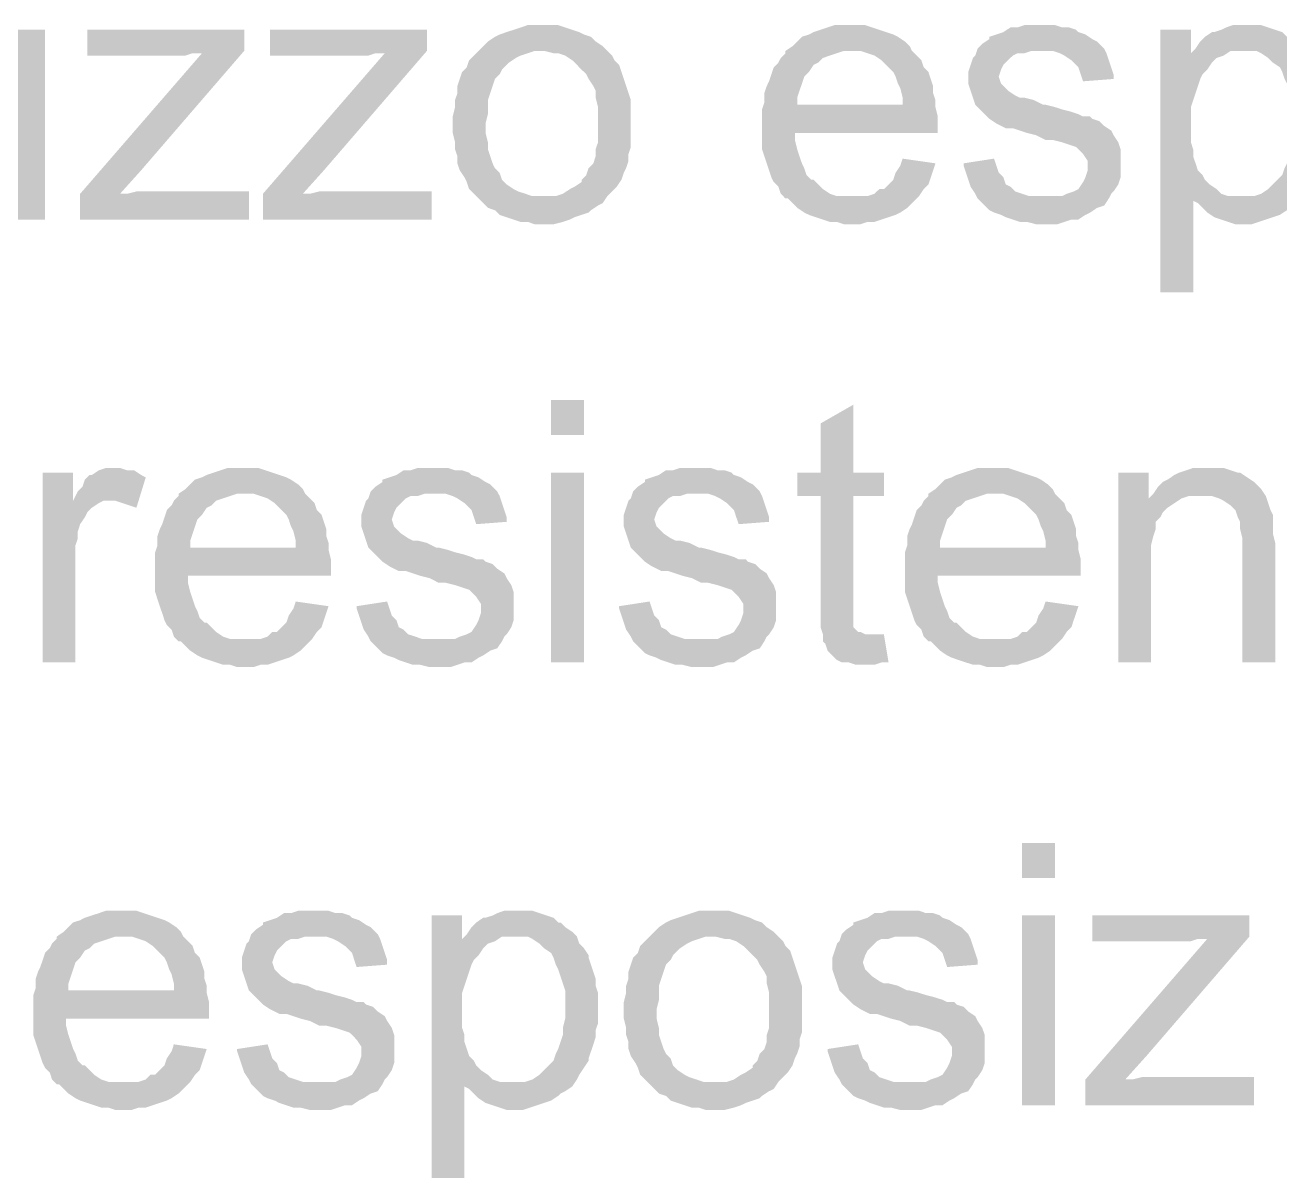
# Model space of a CAD drawing. Header units: millimetres. Extents: x -35.3 to 0.3, y 0.4 to 20.6.
# Drawn here: x -33.6056 to -33.1593, y 11.056 to 11.466 of the extents above; entities that cross this region are included whole.
import ezdxf

# ---------------------------------------------------------------- set-up
doc = ezdxf.new("R2010")
doc.units = ezdxf.units.MM
doc.layers.add('PDF _Riempimenti solidi', color=7, linetype='Continuous')

msp = doc.modelspace()

# ---------------------------------------------------------------- hatches: boundary and pattern name
at = {"layer": 'PDF _Riempimenti solidi', "transparency": 33554559}
for points in [[(-33.5985, 11.46434), (-33.61017, 11.46434), (-33.61017, 11.42184), (-33.611, 11.41934), (-33.611, 11.41684), (-33.61183, 11.41517), (-33.61267, 11.41351), (-33.61433, 11.41101), (-33.616, 11.40934), (-33.6185, 11.40767), (-33.6085, 11.40684), (-33.6085, 11.39684), (-33.5985, 11.39684)], [(-33.52767, 11.46434), (-33.5835, 11.46434), (-33.5835, 11.45517), (-33.5485, 11.45517), (-33.546, 11.45601), (-33.54267, 11.45601), (-33.52767, 11.45684)], [(-33.46267, 11.46434), (-33.5185, 11.46434), (-33.5185, 11.45517), (-33.4835, 11.45517), (-33.481, 11.45601), (-33.47767, 11.45601), (-33.46267, 11.45684)], [(-33.42183, 11.46601), (-33.42683, 11.46601), (-33.42933, 11.46517), (-33.43183, 11.46434), (-33.43433, 11.46351), (-33.43683, 11.46267), (-33.4385, 11.46184), (-33.441, 11.46017), (-33.44267, 11.45851), (-33.44433, 11.45684), (-33.421, 11.45684), (-33.41767, 11.45601), (-33.416, 11.45601), (-33.4135, 11.45517), (-33.411, 11.45351), (-33.40767, 11.45017), (-33.406, 11.44851), (-33.40517, 11.44684), (-33.4035, 11.44434), (-33.40267, 11.44267), (-33.40267, 11.44017), (-33.40183, 11.43684), (-33.40183, 11.42434), (-33.40267, 11.42184), (-33.40267, 11.41934), (-33.4035, 11.41684), (-33.40517, 11.41517), (-33.406, 11.41267), (-33.40767, 11.41101), (-33.40767, 11.41017), (-33.41017, 11.40851), (-33.41183, 11.40767), (-33.41433, 11.40601), (-33.41683, 11.40517), (-33.42183, 11.40517), (-33.44433, 11.40434), (-33.44267, 11.40267), (-33.441, 11.40101), (-33.4385, 11.40017), (-33.43683, 11.39851), (-33.43433, 11.39767), (-33.43183, 11.39684), (-33.42933, 11.39601), (-33.42683, 11.39601), (-33.42433, 11.39517), (-33.41767, 11.39517), (-33.41433, 11.39601), (-33.41183, 11.39684), (-33.41017, 11.39767), (-33.40767, 11.39851), (-33.40517, 11.39934), (-33.40433, 11.40017), (-33.40183, 11.40184), (-33.40017, 11.40267), (-33.3985, 11.40517), (-33.39683, 11.40684), (-33.39517, 11.40851), (-33.3935, 11.41101), (-33.39267, 11.41351), (-33.39183, 11.41517), (-33.391, 11.41767), (-33.391, 11.42017), (-33.39017, 11.42267), (-33.39017, 11.43934), (-33.391, 11.44184), (-33.39183, 11.44434), (-33.39267, 11.44684), (-33.39433, 11.45184), (-33.396, 11.45351), (-33.39683, 11.45517), (-33.40017, 11.45851), (-33.40267, 11.46017), (-33.40433, 11.46184), (-33.40683, 11.46267), (-33.4085, 11.46351), (-33.411, 11.46434), (-33.4135, 11.46517), (-33.416, 11.46601), (-33.4185, 11.46601)], [(-33.31183, 11.46601), (-33.31767, 11.46601), (-33.32017, 11.46517), (-33.32267, 11.46434), (-33.32517, 11.46351), (-33.32683, 11.46267), (-33.32933, 11.46184), (-33.331, 11.46017), (-33.33267, 11.45851), (-33.33517, 11.45684), (-33.3085, 11.45684), (-33.3035, 11.45517), (-33.301, 11.45351), (-33.29933, 11.45184), (-33.29767, 11.45017), (-33.29683, 11.44934), (-33.296, 11.44767), (-33.29517, 11.44517), (-33.29433, 11.44351), (-33.2935, 11.44017), (-33.2935, 11.43767), (-33.331, 11.43767), (-33.28183, 11.43684), (-33.28183, 11.43934), (-33.28267, 11.44184), (-33.28267, 11.44434), (-33.2835, 11.44684), (-33.28433, 11.44934), (-33.286, 11.45101), (-33.28683, 11.45351), (-33.29017, 11.45684), (-33.291, 11.45851), (-33.29267, 11.46017), (-33.29517, 11.46184), (-33.29683, 11.46267), (-33.29933, 11.46351), (-33.30183, 11.46434), (-33.30433, 11.46517), (-33.30683, 11.46601), (-33.30933, 11.46601)], [(-33.24517, 11.46601), (-33.25017, 11.46601), (-33.25267, 11.46517), (-33.25517, 11.46517), (-33.25767, 11.46351), (-33.26017, 11.46267), (-33.26267, 11.46184), (-33.26267, 11.46101), (-33.26517, 11.45934), (-33.26683, 11.45767), (-33.24433, 11.45684), (-33.24017, 11.45684), (-33.23767, 11.45601), (-33.236, 11.45517), (-33.2335, 11.45351), (-33.231, 11.45101), (-33.23017, 11.44851), (-33.22933, 11.44601), (-33.2185, 11.44684), (-33.2185, 11.44851), (-33.221, 11.45601), (-33.22183, 11.45767), (-33.22267, 11.45851), (-33.22433, 11.46017), (-33.226, 11.46101), (-33.2285, 11.46267), (-33.231, 11.46351), (-33.23183, 11.46434), (-33.23433, 11.46517), (-33.23683, 11.46517), (-33.23933, 11.46601), (-33.24183, 11.46601)], [(-33.191, 11.46434), (-33.20183, 11.46434), (-33.20183, 11.37101), (-33.19017, 11.37101), (-33.19017, 11.40351), (-33.17267, 11.40517), (-33.17767, 11.40517), (-33.18017, 11.40601), (-33.18183, 11.40767), (-33.18433, 11.40934), (-33.186, 11.41101), (-33.18683, 11.41267), (-33.1885, 11.41434), (-33.18933, 11.41684), (-33.19017, 11.41934), (-33.19017, 11.42184), (-33.191, 11.42434), (-33.191, 11.43684), (-33.19017, 11.43934), (-33.18933, 11.44184), (-33.1885, 11.44434), (-33.18767, 11.44684), (-33.18683, 11.44851), (-33.18517, 11.45017), (-33.1835, 11.45267), (-33.18183, 11.45434), (-33.17933, 11.45517), (-33.191, 11.45601)], [(-33.171, 11.46601), (-33.176, 11.46601), (-33.1785, 11.46517), (-33.18017, 11.46434), (-33.18267, 11.46351), (-33.1835, 11.46351), (-33.186, 11.46184), (-33.18767, 11.46017), (-33.18933, 11.45767), (-33.17267, 11.45684), (-33.16767, 11.45684), (-33.166, 11.45601), (-33.1635, 11.45434), (-33.16183, 11.45267), (-33.15933, 11.45101), (-33.1585, 11.44934), (-33.15767, 11.44684), (-33.15683, 11.44517), (-33.156, 11.44267), (-33.15517, 11.44017), (-33.15433, 11.43767), (-33.15433, 11.42767), (-33.15517, 11.42434), (-33.15517, 11.42184), (-33.156, 11.41934), (-33.15683, 11.41684), (-33.15767, 11.41517), (-33.1585, 11.41267), (-33.16183, 11.40934), (-33.1635, 11.40767), (-33.166, 11.40601), (-33.1685, 11.40517), (-33.17267, 11.40517), (-33.19017, 11.40351), (-33.1885, 11.40267), (-33.18517, 11.39934), (-33.18267, 11.39767), (-33.18017, 11.39684), (-33.17767, 11.39601), (-33.17517, 11.39517), (-33.16933, 11.39517), (-33.16683, 11.39601), (-33.16433, 11.39684), (-33.16183, 11.39767), (-33.15933, 11.39851), (-33.15683, 11.40017), (-33.156, 11.40101), (-33.15433, 11.40184), (-33.15183, 11.40351), (-33.15017, 11.40601), (-33.14933, 11.40767), (-33.14767, 11.41017), (-33.146, 11.41267), (-33.146, 11.41351), (-33.14517, 11.41601), (-33.14433, 11.41851), (-33.1435, 11.42101), (-33.1435, 11.42351), (-33.14267, 11.42601), (-33.14267, 11.43684), (-33.1435, 11.43934), (-33.1435, 11.44184), (-33.14433, 11.44434), (-33.14517, 11.44684), (-33.146, 11.44934), (-33.146, 11.45017), (-33.14767, 11.45267), (-33.14933, 11.45434), (-33.15017, 11.45684), (-33.15183, 11.45851), (-33.15433, 11.46017), (-33.156, 11.46184), (-33.15683, 11.46184), (-33.1585, 11.46351), (-33.161, 11.46434), (-33.1635, 11.46517), (-33.166, 11.46601), (-33.1685, 11.46601)], [(-33.52767, 11.45684), (-33.54267, 11.45601), (-33.586, 11.40601), (-33.586, 11.39684), (-33.57183, 11.40601), (-33.56433, 11.41434)], [(-33.46267, 11.45684), (-33.47767, 11.45601), (-33.521, 11.40601), (-33.521, 11.39684), (-33.50683, 11.40601), (-33.49933, 11.41434)], [(-33.44433, 11.45684), (-33.446, 11.45517), (-33.44767, 11.45351), (-33.4485, 11.45101), (-33.45017, 11.44934), (-33.451, 11.44684), (-33.45183, 11.44434), (-33.45183, 11.44184), (-33.45267, 11.43934), (-33.45267, 11.43684), (-33.4535, 11.43351), (-33.4535, 11.42767), (-33.45267, 11.42434), (-33.45267, 11.42184), (-33.45183, 11.41934), (-33.45183, 11.41684), (-33.451, 11.41434), (-33.44933, 11.41184), (-33.4485, 11.41017), (-33.44767, 11.40767), (-33.446, 11.40601), (-33.44433, 11.40434), (-33.42183, 11.40517), (-33.42517, 11.40517), (-33.42767, 11.40601), (-33.43017, 11.40684), (-33.43183, 11.40767), (-33.43433, 11.40934), (-33.436, 11.41101), (-33.43683, 11.41351), (-33.4385, 11.41517), (-33.43933, 11.41684), (-33.44017, 11.41934), (-33.441, 11.42184), (-33.441, 11.42434), (-33.44183, 11.42767), (-33.44183, 11.43101), (-33.441, 11.43434), (-33.441, 11.43934), (-33.44017, 11.44184), (-33.43933, 11.44434), (-33.4385, 11.44684), (-33.43683, 11.44851), (-33.436, 11.45017), (-33.4335, 11.45267), (-33.431, 11.45434), (-33.42933, 11.45517), (-33.42433, 11.45684), (-33.42183, 11.45684)], [(-33.33517, 11.45684), (-33.33517, 11.45601), (-33.33683, 11.45434), (-33.33767, 11.45267), (-33.33933, 11.45101), (-33.34017, 11.44851), (-33.341, 11.44601), (-33.34183, 11.44434), (-33.34267, 11.44184), (-33.34267, 11.43851), (-33.3435, 11.43601), (-33.3435, 11.42184), (-33.34267, 11.41934), (-33.34183, 11.41684), (-33.341, 11.41434), (-33.34017, 11.41184), (-33.33933, 11.41017), (-33.33767, 11.40851), (-33.33683, 11.40601), (-33.33517, 11.40434), (-33.311, 11.40517), (-33.31683, 11.40517), (-33.31933, 11.40601), (-33.32183, 11.40767), (-33.32517, 11.41101), (-33.326, 11.41101), (-33.32767, 11.41267), (-33.3285, 11.41517), (-33.32933, 11.41684), (-33.33017, 11.41934), (-33.331, 11.42184), (-33.33183, 11.42517), (-33.33183, 11.42767), (-33.281, 11.42767), (-33.281, 11.43351), (-33.28183, 11.43684), (-33.331, 11.43767), (-33.331, 11.44017), (-33.33017, 11.44267), (-33.32933, 11.44517), (-33.3285, 11.44767), (-33.32683, 11.44934), (-33.32517, 11.45184), (-33.3235, 11.45267), (-33.32183, 11.45434), (-33.31683, 11.45601), (-33.31433, 11.45684), (-33.31183, 11.45684)], [(-33.26683, 11.45767), (-33.26767, 11.45517), (-33.2685, 11.45434), (-33.26933, 11.45184), (-33.27017, 11.44934), (-33.27017, 11.44517), (-33.26933, 11.44267), (-33.2685, 11.44017), (-33.26767, 11.43767), (-33.266, 11.43601), (-33.26267, 11.43267), (-33.26017, 11.43101), (-33.2585, 11.43017), (-33.25683, 11.42934), (-33.25433, 11.42934), (-33.25183, 11.42851), (-33.24933, 11.42767), (-33.246, 11.42684), (-33.24267, 11.42517), (-33.24017, 11.42517), (-33.23683, 11.42434), (-33.23433, 11.42351), (-33.23183, 11.42267), (-33.231, 11.42184), (-33.22933, 11.42017), (-33.22767, 11.41767), (-33.22767, 11.41434), (-33.2285, 11.41184), (-33.22933, 11.41017), (-33.231, 11.40767), (-33.23267, 11.40684), (-33.23517, 11.40601), (-33.23683, 11.40517), (-33.24267, 11.40517), (-33.26683, 11.40434), (-33.26517, 11.40267), (-33.2635, 11.40101), (-33.26267, 11.40017), (-33.261, 11.39934), (-33.2585, 11.39851), (-33.25683, 11.39767), (-33.25433, 11.39684), (-33.25183, 11.39601), (-33.24933, 11.39601), (-33.246, 11.39517), (-33.2385, 11.39517), (-33.236, 11.39601), (-33.2335, 11.39684), (-33.231, 11.39684), (-33.2285, 11.39851), (-33.22683, 11.39934), (-33.22433, 11.40101), (-33.22183, 11.40184), (-33.22017, 11.40434), (-33.21933, 11.40601), (-33.2185, 11.40684), (-33.21683, 11.40934), (-33.216, 11.41184), (-33.216, 11.42184), (-33.21683, 11.42434), (-33.2185, 11.42684), (-33.21933, 11.42851), (-33.22183, 11.43017), (-33.2235, 11.43184), (-33.226, 11.43267), (-33.22683, 11.43351), (-33.22933, 11.43351), (-33.231, 11.43434), (-33.2335, 11.43517), (-33.23683, 11.43601), (-33.23933, 11.43684), (-33.24267, 11.43767), (-33.2435, 11.43767), (-33.24683, 11.43934), (-33.25017, 11.44017), (-33.25183, 11.44017), (-33.2535, 11.44101), (-33.256, 11.44267), (-33.25767, 11.44434), (-33.2585, 11.44517), (-33.25933, 11.44767), (-33.2585, 11.45017), (-33.25767, 11.45184), (-33.25517, 11.45434), (-33.25433, 11.45517), (-33.25267, 11.45601), (-33.25017, 11.45601), (-33.24767, 11.45684), (-33.24433, 11.45684)], [(-33.18933, 11.45767), (-33.191, 11.45601), (-33.17933, 11.45517), (-33.17683, 11.45684), (-33.17267, 11.45684)], [(-33.2935, 11.41851), (-33.29433, 11.41601), (-33.296, 11.41351), (-33.29683, 11.41101), (-33.30017, 11.40767), (-33.30183, 11.40767), (-33.3035, 11.40601), (-33.306, 11.40517), (-33.311, 11.40517), (-33.33517, 11.40434), (-33.33433, 11.40434), (-33.331, 11.40101), (-33.3285, 11.39934), (-33.32683, 11.39851), (-33.32433, 11.39767), (-33.32183, 11.39684), (-33.31933, 11.39601), (-33.31683, 11.39601), (-33.31433, 11.39517), (-33.3085, 11.39517), (-33.306, 11.39601), (-33.3035, 11.39601), (-33.301, 11.39684), (-33.2985, 11.39767), (-33.296, 11.39851), (-33.29433, 11.39934), (-33.29183, 11.40101), (-33.291, 11.40184), (-33.28933, 11.40351), (-33.28767, 11.40517), (-33.286, 11.40767), (-33.28433, 11.40934), (-33.2835, 11.41184), (-33.28183, 11.41684)], [(-33.261, 11.41851), (-33.27183, 11.41684), (-33.27183, 11.41601), (-33.271, 11.41351), (-33.27017, 11.41101), (-33.26933, 11.40851), (-33.26767, 11.40601), (-33.26683, 11.40434), (-33.24267, 11.40517), (-33.2485, 11.40517), (-33.251, 11.40601), (-33.2535, 11.40684), (-33.25517, 11.40851), (-33.25683, 11.40934), (-33.25767, 11.41184), (-33.25933, 11.41351), (-33.26017, 11.41601)], [(-33.526, 11.40684), (-33.566, 11.40684), (-33.56933, 11.40601), (-33.57183, 11.40601), (-33.586, 11.39684), (-33.526, 11.39684)], [(-33.461, 11.40684), (-33.501, 11.40684), (-33.50433, 11.40601), (-33.50683, 11.40601), (-33.521, 11.39684), (-33.461, 11.39684)], [(-33.40683, 11.32017), (-33.40683, 11.33267), (-33.4185, 11.33267), (-33.4185, 11.32017)], [(-33.311, 11.33101), (-33.32267, 11.32434), (-33.32267, 11.30684), (-33.331, 11.30684), (-33.331, 11.29851), (-33.32267, 11.29851), (-33.32267, 11.25184), (-33.32183, 11.24934), (-33.30517, 11.24934), (-33.30683, 11.24934), (-33.3085, 11.25017), (-33.30933, 11.25017), (-33.311, 11.25184), (-33.311, 11.29851), (-33.30017, 11.29851), (-33.30017, 11.30684), (-33.311, 11.30684)], [(-33.57433, 11.30851), (-33.57683, 11.30851), (-33.57933, 11.30767), (-33.58183, 11.30601), (-33.58267, 11.30601), (-33.58433, 11.30434), (-33.58517, 11.30184), (-33.58683, 11.30017), (-33.5885, 11.29684), (-33.5735, 11.29684), (-33.571, 11.29601), (-33.5685, 11.29517), (-33.566, 11.29434), (-33.56267, 11.30517), (-33.56433, 11.30601), (-33.56683, 11.30767), (-33.56933, 11.30767), (-33.57183, 11.30851)], [(-33.52767, 11.30851), (-33.5335, 11.30851), (-33.536, 11.30767), (-33.5385, 11.30684), (-33.541, 11.30601), (-33.54267, 11.30517), (-33.54517, 11.30434), (-33.54683, 11.30267), (-33.5485, 11.30101), (-33.551, 11.29934), (-33.52433, 11.29934), (-33.52183, 11.29851), (-33.51933, 11.29767), (-33.51683, 11.29601), (-33.51517, 11.29434), (-33.5135, 11.29267), (-33.51267, 11.29184), (-33.51183, 11.29017), (-33.511, 11.28767), (-33.51017, 11.28601), (-33.50933, 11.28267), (-33.50933, 11.28017), (-33.54683, 11.28017), (-33.49767, 11.27934), (-33.49767, 11.28184), (-33.4985, 11.28434), (-33.4985, 11.28684), (-33.49933, 11.28934), (-33.50017, 11.29184), (-33.50183, 11.29351), (-33.50267, 11.29601), (-33.50433, 11.29767), (-33.506, 11.29934), (-33.50683, 11.30101), (-33.5085, 11.30267), (-33.511, 11.30434), (-33.51267, 11.30517), (-33.51517, 11.30601), (-33.51767, 11.30684), (-33.52267, 11.30851), (-33.52517, 11.30851)], [(-33.461, 11.30851), (-33.466, 11.30851), (-33.4685, 11.30767), (-33.471, 11.30767), (-33.4735, 11.30601), (-33.476, 11.30517), (-33.4785, 11.30434), (-33.4785, 11.30351), (-33.481, 11.30184), (-33.48267, 11.30017), (-33.46017, 11.29934), (-33.456, 11.29934), (-33.4535, 11.29851), (-33.45183, 11.29767), (-33.44933, 11.29601), (-33.4485, 11.29517), (-33.44683, 11.29351), (-33.44517, 11.28851), (-33.43433, 11.28934), (-33.43433, 11.29101), (-33.43517, 11.29351), (-33.436, 11.29601), (-33.43683, 11.29851), (-33.43767, 11.30017), (-33.4385, 11.30101), (-33.44017, 11.30267), (-33.44183, 11.30351), (-33.44433, 11.30517), (-33.44683, 11.30601), (-33.44767, 11.30684), (-33.45017, 11.30767), (-33.45267, 11.30767), (-33.45517, 11.30851), (-33.45767, 11.30851)], [(-33.36767, 11.30851), (-33.37267, 11.30851), (-33.37517, 11.30767), (-33.37767, 11.30767), (-33.38017, 11.30601), (-33.38267, 11.30517), (-33.38517, 11.30434), (-33.38517, 11.30351), (-33.38767, 11.30184), (-33.38933, 11.30017), (-33.36683, 11.29934), (-33.36267, 11.29934), (-33.36017, 11.29851), (-33.3585, 11.29767), (-33.356, 11.29601), (-33.35517, 11.29517), (-33.3535, 11.29351), (-33.35267, 11.29101), (-33.35183, 11.28851), (-33.341, 11.28934), (-33.341, 11.29101), (-33.34183, 11.29351), (-33.34267, 11.29601), (-33.3435, 11.29851), (-33.34433, 11.30017), (-33.34517, 11.30101), (-33.34683, 11.30267), (-33.3485, 11.30351), (-33.351, 11.30517), (-33.3535, 11.30601), (-33.35433, 11.30684), (-33.35683, 11.30767), (-33.35933, 11.30767), (-33.36183, 11.30851), (-33.36433, 11.30851)], [(-33.261, 11.30851), (-33.26683, 11.30851), (-33.26933, 11.30767), (-33.27183, 11.30684), (-33.27433, 11.30601), (-33.276, 11.30517), (-33.2785, 11.30434), (-33.28183, 11.30101), (-33.28433, 11.29934), (-33.25767, 11.29934), (-33.25517, 11.29851), (-33.25267, 11.29767), (-33.25017, 11.29601), (-33.2485, 11.29434), (-33.24683, 11.29267), (-33.246, 11.29184), (-33.24517, 11.29017), (-33.24433, 11.28767), (-33.2435, 11.28601), (-33.24267, 11.28267), (-33.24267, 11.28017), (-33.28017, 11.28017), (-33.231, 11.27934), (-33.231, 11.28184), (-33.23183, 11.28434), (-33.23183, 11.28684), (-33.2335, 11.29184), (-33.23517, 11.29351), (-33.236, 11.29601), (-33.23767, 11.29767), (-33.23933, 11.29934), (-33.24017, 11.30101), (-33.24183, 11.30267), (-33.24433, 11.30434), (-33.246, 11.30517), (-33.2485, 11.30601), (-33.251, 11.30684), (-33.2535, 11.30767), (-33.256, 11.30851), (-33.2585, 11.30851)], [(-33.18433, 11.30851), (-33.19017, 11.30851), (-33.19267, 11.30767), (-33.19517, 11.30684), (-33.19683, 11.30601), (-33.19933, 11.30434), (-33.201, 11.30351), (-33.20267, 11.30184), (-33.20433, 11.29934), (-33.18683, 11.29851), (-33.1835, 11.29851), (-33.181, 11.29767), (-33.17933, 11.29684), (-33.17683, 11.29517), (-33.17517, 11.29351), (-33.17433, 11.29101), (-33.1735, 11.28934), (-33.1735, 11.28684), (-33.17267, 11.28351), (-33.17267, 11.23934), (-33.161, 11.23934), (-33.161, 11.28184), (-33.16183, 11.28517), (-33.16183, 11.29184), (-33.16267, 11.29351), (-33.1635, 11.29601), (-33.16433, 11.29851), (-33.166, 11.30101), (-33.16683, 11.30184), (-33.1685, 11.30351), (-33.171, 11.30517), (-33.1735, 11.30684), (-33.17433, 11.30684), (-33.17933, 11.30851), (-33.18183, 11.30851)], [(-33.5885, 11.30684), (-33.59933, 11.30684), (-33.59933, 11.23934), (-33.58767, 11.23934), (-33.58767, 11.28101), (-33.58683, 11.28351), (-33.58683, 11.28601), (-33.586, 11.28851), (-33.58433, 11.29101), (-33.5835, 11.29267), (-33.58183, 11.29434), (-33.57933, 11.29601), (-33.57767, 11.29684), (-33.57433, 11.29684), (-33.5885, 11.29684)], [(-33.40683, 11.23934), (-33.40683, 11.30684), (-33.4185, 11.30684), (-33.4185, 11.23934)], [(-33.206, 11.30684), (-33.21683, 11.30684), (-33.21683, 11.23934), (-33.20517, 11.23934), (-33.20517, 11.28101), (-33.20433, 11.28434), (-33.2035, 11.28684), (-33.2035, 11.28934), (-33.20183, 11.29101), (-33.201, 11.29267), (-33.19933, 11.29434), (-33.19683, 11.29601), (-33.19433, 11.29767), (-33.206, 11.29767)], [(-33.551, 11.29934), (-33.551, 11.29851), (-33.55267, 11.29684), (-33.5535, 11.29517), (-33.55517, 11.29351), (-33.556, 11.29101), (-33.55683, 11.28851), (-33.55767, 11.28684), (-33.5585, 11.28434), (-33.5585, 11.28101), (-33.55933, 11.27851), (-33.55933, 11.26434), (-33.55767, 11.25934), (-33.55683, 11.25684), (-33.556, 11.25434), (-33.55517, 11.25267), (-33.5535, 11.25101), (-33.55267, 11.24851), (-33.551, 11.24684), (-33.52683, 11.24767), (-33.53267, 11.24767), (-33.53517, 11.24851), (-33.53767, 11.25017), (-33.53933, 11.25184), (-33.541, 11.25351), (-33.54183, 11.25351), (-33.5435, 11.25517), (-33.54433, 11.25767), (-33.54517, 11.25934), (-33.54683, 11.26434), (-33.54767, 11.26767), (-33.54767, 11.27017), (-33.49683, 11.27017), (-33.49683, 11.27601), (-33.49767, 11.27934), (-33.54683, 11.28017), (-33.54683, 11.28267), (-33.54433, 11.29017), (-33.54267, 11.29184), (-33.541, 11.29434), (-33.53933, 11.29517), (-33.53767, 11.29684), (-33.53517, 11.29767), (-33.53267, 11.29851), (-33.53017, 11.29934), (-33.52767, 11.29934)], [(-33.48267, 11.30017), (-33.4835, 11.29767), (-33.48433, 11.29684), (-33.48517, 11.29434), (-33.486, 11.29184), (-33.486, 11.28767), (-33.48517, 11.28517), (-33.48433, 11.28267), (-33.4835, 11.28017), (-33.48017, 11.27684), (-33.4785, 11.27517), (-33.476, 11.27351), (-33.47267, 11.27184), (-33.47017, 11.27184), (-33.46767, 11.27101), (-33.46517, 11.27017), (-33.46183, 11.26934), (-33.4585, 11.26767), (-33.456, 11.26767), (-33.45267, 11.26684), (-33.45017, 11.26601), (-33.44767, 11.26517), (-33.44517, 11.26267), (-33.4435, 11.26017), (-33.4435, 11.25684), (-33.44433, 11.25434), (-33.44517, 11.25267), (-33.44683, 11.25017), (-33.4485, 11.24934), (-33.451, 11.24851), (-33.45267, 11.24767), (-33.4585, 11.24767), (-33.48267, 11.24684), (-33.481, 11.24517), (-33.47933, 11.24351), (-33.4785, 11.24267), (-33.47683, 11.24184), (-33.47433, 11.24101), (-33.47267, 11.24017), (-33.47017, 11.23934), (-33.46767, 11.23851), (-33.46517, 11.23851), (-33.46183, 11.23767), (-33.45433, 11.23767), (-33.45183, 11.23851), (-33.44933, 11.23934), (-33.44683, 11.23934), (-33.44433, 11.24101), (-33.44267, 11.24184), (-33.44017, 11.24351), (-33.43767, 11.24434), (-33.436, 11.24684), (-33.43517, 11.24851), (-33.43433, 11.24934), (-33.43267, 11.25184), (-33.43183, 11.25434), (-33.43183, 11.26434), (-33.43267, 11.26684), (-33.43433, 11.26934), (-33.43517, 11.27101), (-33.43767, 11.27267), (-33.43933, 11.27434), (-33.44183, 11.27517), (-33.44267, 11.27601), (-33.44517, 11.27601), (-33.44683, 11.27684), (-33.44933, 11.27767), (-33.45267, 11.27851), (-33.45517, 11.27934), (-33.4585, 11.28017), (-33.45933, 11.28017), (-33.46267, 11.28184), (-33.466, 11.28267), (-33.46767, 11.28267), (-33.46933, 11.28351), (-33.47183, 11.28517), (-33.4735, 11.28684), (-33.47433, 11.28767), (-33.47517, 11.29017), (-33.47433, 11.29267), (-33.4735, 11.29434), (-33.471, 11.29684), (-33.47017, 11.29767), (-33.4685, 11.29851), (-33.466, 11.29851), (-33.4635, 11.29934), (-33.46017, 11.29934)], [(-33.38933, 11.30017), (-33.39017, 11.29767), (-33.391, 11.29684), (-33.39183, 11.29434), (-33.39267, 11.29184), (-33.39267, 11.28767), (-33.39017, 11.28017), (-33.38683, 11.27684), (-33.38517, 11.27517), (-33.38267, 11.27351), (-33.381, 11.27267), (-33.37933, 11.27184), (-33.37683, 11.27184), (-33.37433, 11.27101), (-33.37183, 11.27017), (-33.3685, 11.26934), (-33.36517, 11.26767), (-33.36267, 11.26767), (-33.35933, 11.26684), (-33.35683, 11.26601), (-33.35433, 11.26517), (-33.3535, 11.26434), (-33.35183, 11.26267), (-33.35017, 11.26017), (-33.35017, 11.25684), (-33.351, 11.25434), (-33.35183, 11.25267), (-33.3535, 11.25017), (-33.35517, 11.24934), (-33.35767, 11.24851), (-33.35933, 11.24767), (-33.36517, 11.24767), (-33.38933, 11.24684), (-33.38767, 11.24517), (-33.38517, 11.24267), (-33.3835, 11.24184), (-33.381, 11.24101), (-33.37933, 11.24017), (-33.37683, 11.23934), (-33.37433, 11.23851), (-33.37183, 11.23851), (-33.3685, 11.23767), (-33.361, 11.23767), (-33.3585, 11.23851), (-33.356, 11.23934), (-33.3535, 11.23934), (-33.351, 11.24101), (-33.34933, 11.24184), (-33.34683, 11.24351), (-33.34433, 11.24434), (-33.34267, 11.24684), (-33.34183, 11.24851), (-33.341, 11.24934), (-33.33933, 11.25184), (-33.3385, 11.25434), (-33.3385, 11.26434), (-33.33933, 11.26684), (-33.341, 11.26934), (-33.34183, 11.27101), (-33.34433, 11.27267), (-33.346, 11.27434), (-33.3485, 11.27517), (-33.34933, 11.27601), (-33.35183, 11.27601), (-33.3535, 11.27684), (-33.356, 11.27767), (-33.35933, 11.27851), (-33.36183, 11.27934), (-33.36517, 11.28017), (-33.366, 11.28017), (-33.36933, 11.28184), (-33.37267, 11.28267), (-33.37433, 11.28267), (-33.376, 11.28351), (-33.3785, 11.28517), (-33.38017, 11.28684), (-33.381, 11.28767), (-33.38183, 11.29017), (-33.381, 11.29267), (-33.38017, 11.29434), (-33.37767, 11.29684), (-33.37683, 11.29767), (-33.37517, 11.29851), (-33.37267, 11.29851), (-33.37017, 11.29934), (-33.36683, 11.29934)], [(-33.28433, 11.29934), (-33.28433, 11.29851), (-33.286, 11.29684), (-33.28683, 11.29517), (-33.2885, 11.29351), (-33.29017, 11.28851), (-33.291, 11.28684), (-33.29183, 11.28434), (-33.29183, 11.28101), (-33.29267, 11.27851), (-33.29267, 11.26434), (-33.29183, 11.26184), (-33.291, 11.25934), (-33.29017, 11.25684), (-33.28933, 11.25434), (-33.2885, 11.25267), (-33.28683, 11.25101), (-33.286, 11.24851), (-33.28433, 11.24684), (-33.26017, 11.24767), (-33.266, 11.24767), (-33.2685, 11.24851), (-33.271, 11.25017), (-33.27267, 11.25184), (-33.27433, 11.25351), (-33.27517, 11.25351), (-33.27683, 11.25517), (-33.27767, 11.25767), (-33.2785, 11.25934), (-33.28017, 11.26434), (-33.281, 11.26767), (-33.281, 11.27017), (-33.23017, 11.27017), (-33.23017, 11.27601), (-33.231, 11.27934), (-33.28017, 11.28017), (-33.28017, 11.28267), (-33.2785, 11.28767), (-33.27767, 11.29017), (-33.276, 11.29184), (-33.27433, 11.29434), (-33.27267, 11.29517), (-33.271, 11.29684), (-33.2685, 11.29767), (-33.266, 11.29851), (-33.2635, 11.29934), (-33.261, 11.29934)], [(-33.20433, 11.29934), (-33.206, 11.29767), (-33.19433, 11.29767), (-33.19183, 11.29851), (-33.18683, 11.29851)], [(-33.50933, 11.26101), (-33.51017, 11.25851), (-33.51183, 11.25601), (-33.51267, 11.25351), (-33.516, 11.25017), (-33.51767, 11.25017), (-33.51933, 11.24851), (-33.52183, 11.24767), (-33.52683, 11.24767), (-33.551, 11.24684), (-33.55017, 11.24684), (-33.54683, 11.24351), (-33.54433, 11.24184), (-33.54267, 11.24101), (-33.54017, 11.24017), (-33.53767, 11.23934), (-33.53517, 11.23851), (-33.53267, 11.23851), (-33.53017, 11.23767), (-33.52433, 11.23767), (-33.52183, 11.23851), (-33.51933, 11.23851), (-33.51683, 11.23934), (-33.51433, 11.24017), (-33.51183, 11.24101), (-33.51017, 11.24184), (-33.50767, 11.24351), (-33.50683, 11.24434), (-33.50517, 11.24601), (-33.5035, 11.24767), (-33.50183, 11.25017), (-33.50017, 11.25184), (-33.49933, 11.25434), (-33.4985, 11.25684), (-33.49767, 11.25934)], [(-33.47683, 11.26101), (-33.48767, 11.25934), (-33.48767, 11.25851), (-33.48683, 11.25601), (-33.486, 11.25351), (-33.48517, 11.25101), (-33.4835, 11.24851), (-33.48267, 11.24684), (-33.4585, 11.24767), (-33.46433, 11.24767), (-33.46683, 11.24851), (-33.46933, 11.24934), (-33.471, 11.25101), (-33.47267, 11.25184), (-33.4735, 11.25434), (-33.47517, 11.25601), (-33.476, 11.25851)], [(-33.3835, 11.26101), (-33.39433, 11.25934), (-33.39433, 11.25851), (-33.3935, 11.25601), (-33.39267, 11.25351), (-33.39183, 11.25101), (-33.39017, 11.24851), (-33.38933, 11.24684), (-33.36517, 11.24767), (-33.371, 11.24767), (-33.3735, 11.24851), (-33.376, 11.24934), (-33.37767, 11.25101), (-33.37933, 11.25184), (-33.38017, 11.25434), (-33.38183, 11.25601), (-33.38267, 11.25851)], [(-33.24267, 11.26101), (-33.2435, 11.25851), (-33.24517, 11.25601), (-33.246, 11.25351), (-33.24767, 11.25184), (-33.24933, 11.25017), (-33.251, 11.25017), (-33.25267, 11.24851), (-33.25517, 11.24767), (-33.26017, 11.24767), (-33.28433, 11.24684), (-33.2835, 11.24684), (-33.28017, 11.24351), (-33.27767, 11.24184), (-33.276, 11.24101), (-33.2735, 11.24017), (-33.271, 11.23934), (-33.2685, 11.23851), (-33.266, 11.23851), (-33.2635, 11.23767), (-33.25767, 11.23767), (-33.25517, 11.23851), (-33.25267, 11.23851), (-33.25017, 11.23934), (-33.24767, 11.24017), (-33.24517, 11.24101), (-33.2435, 11.24184), (-33.241, 11.24351), (-33.23683, 11.24767), (-33.23517, 11.25017), (-33.2335, 11.25184), (-33.23267, 11.25434), (-33.23183, 11.25684), (-33.231, 11.25934)], [(-33.30017, 11.24934), (-33.32183, 11.24934), (-33.32183, 11.24684), (-33.321, 11.24601), (-33.32017, 11.24351), (-33.31683, 11.24017), (-33.31517, 11.23934), (-33.31267, 11.23934), (-33.31017, 11.23851), (-33.3035, 11.23851), (-33.301, 11.23934), (-33.2985, 11.23934)], [(-33.23933, 11.16267), (-33.23933, 11.17517), (-33.251, 11.17517), (-33.251, 11.16267)], [(-33.571, 11.15101), (-33.57683, 11.15101), (-33.57933, 11.15017), (-33.58183, 11.14934), (-33.58433, 11.14851), (-33.586, 11.14767), (-33.5885, 11.14684), (-33.59017, 11.14517), (-33.59183, 11.14351), (-33.59433, 11.14184), (-33.56767, 11.14184), (-33.56517, 11.14101), (-33.56267, 11.14017), (-33.56017, 11.13851), (-33.5585, 11.13684), (-33.55683, 11.13517), (-33.556, 11.13434), (-33.55517, 11.13267), (-33.55433, 11.13017), (-33.5535, 11.12851), (-33.55267, 11.12517), (-33.55267, 11.12267), (-33.59017, 11.12267), (-33.541, 11.12184), (-33.541, 11.12434), (-33.54183, 11.12684), (-33.54183, 11.12934), (-33.54267, 11.13184), (-33.5435, 11.13434), (-33.54517, 11.13601), (-33.546, 11.13851), (-33.54933, 11.14184), (-33.55017, 11.14351), (-33.55183, 11.14517), (-33.55433, 11.14684), (-33.556, 11.14767), (-33.5585, 11.14851), (-33.561, 11.14934), (-33.5635, 11.15017), (-33.566, 11.15101), (-33.5685, 11.15101)], [(-33.5035, 11.15101), (-33.5085, 11.15101), (-33.511, 11.15017), (-33.5135, 11.15017), (-33.516, 11.14851), (-33.5185, 11.14767), (-33.521, 11.14684), (-33.521, 11.14601), (-33.5235, 11.14434), (-33.52517, 11.14267), (-33.50267, 11.14184), (-33.4985, 11.14184), (-33.496, 11.14101), (-33.49433, 11.14017), (-33.49183, 11.13851), (-33.48933, 11.13601), (-33.4885, 11.13351), (-33.48767, 11.13101), (-33.47683, 11.13184), (-33.47683, 11.13351), (-33.47767, 11.13601), (-33.4785, 11.13851), (-33.47933, 11.14101), (-33.48017, 11.14267), (-33.48267, 11.14517), (-33.48433, 11.14601), (-33.48683, 11.14767), (-33.48933, 11.14851), (-33.49017, 11.14934), (-33.49267, 11.15017), (-33.49517, 11.15017), (-33.49767, 11.15101), (-33.50017, 11.15101)], [(-33.45017, 11.14934), (-33.461, 11.14934), (-33.461, 11.05601), (-33.44933, 11.05601), (-33.44933, 11.08851), (-33.43183, 11.09017), (-33.43683, 11.09017), (-33.43933, 11.09101), (-33.441, 11.09267), (-33.4435, 11.09434), (-33.44517, 11.09601), (-33.446, 11.09767), (-33.44767, 11.09934), (-33.44933, 11.10434), (-33.44933, 11.10684), (-33.45017, 11.10934), (-33.45017, 11.12184), (-33.4485, 11.12684), (-33.44767, 11.12934), (-33.44683, 11.13184), (-33.446, 11.13351), (-33.44433, 11.13517), (-33.44267, 11.13767), (-33.441, 11.13934), (-33.4385, 11.14017), (-33.45017, 11.14101)], [(-33.43017, 11.15101), (-33.43517, 11.15101), (-33.43767, 11.15017), (-33.43933, 11.14934), (-33.44183, 11.14851), (-33.44267, 11.14851), (-33.44517, 11.14684), (-33.44683, 11.14517), (-33.4485, 11.14267), (-33.43183, 11.14184), (-33.42683, 11.14184), (-33.42517, 11.14101), (-33.42267, 11.13934), (-33.421, 11.13767), (-33.4185, 11.13601), (-33.41767, 11.13434), (-33.41683, 11.13184), (-33.416, 11.13017), (-33.41517, 11.12767), (-33.41433, 11.12517), (-33.4135, 11.12267), (-33.4135, 11.11267), (-33.41433, 11.10934), (-33.41433, 11.10684), (-33.41517, 11.10434), (-33.416, 11.10184), (-33.41683, 11.10017), (-33.41767, 11.09767), (-33.421, 11.09434), (-33.42267, 11.09267), (-33.42517, 11.09101), (-33.42767, 11.09017), (-33.43183, 11.09017), (-33.44933, 11.08851), (-33.44767, 11.08767), (-33.446, 11.08601), (-33.44433, 11.08434), (-33.44183, 11.08267), (-33.43933, 11.08184), (-33.43433, 11.08017), (-33.4285, 11.08017), (-33.426, 11.08101), (-33.421, 11.08267), (-33.4185, 11.08351), (-33.416, 11.08517), (-33.41517, 11.08601), (-33.4135, 11.08684), (-33.411, 11.08851), (-33.40933, 11.09101), (-33.4085, 11.09267), (-33.40517, 11.09767), (-33.40517, 11.09851), (-33.4035, 11.10351), (-33.40267, 11.10601), (-33.40267, 11.10851), (-33.40183, 11.11101), (-33.40183, 11.12184), (-33.40267, 11.12434), (-33.40267, 11.12684), (-33.4035, 11.12934), (-33.40433, 11.13184), (-33.40517, 11.13434), (-33.40517, 11.13517), (-33.40683, 11.13767), (-33.4085, 11.13934), (-33.40933, 11.14184), (-33.411, 11.14351), (-33.4135, 11.14517), (-33.41517, 11.14684), (-33.416, 11.14684), (-33.41767, 11.14851), (-33.42017, 11.14934), (-33.42267, 11.15017), (-33.42517, 11.15101), (-33.42767, 11.15101)], [(-33.361, 11.15101), (-33.366, 11.15101), (-33.3685, 11.15017), (-33.371, 11.14934), (-33.3735, 11.14851), (-33.376, 11.14767), (-33.37767, 11.14684), (-33.38017, 11.14517), (-33.3835, 11.14184), (-33.36017, 11.14184), (-33.35683, 11.14101), (-33.35517, 11.14101), (-33.35267, 11.14017), (-33.35017, 11.13851), (-33.3485, 11.13684), (-33.34683, 11.13517), (-33.34517, 11.13351), (-33.34433, 11.13184), (-33.34267, 11.12934), (-33.34183, 11.12767), (-33.34183, 11.12517), (-33.341, 11.12184), (-33.341, 11.10934), (-33.34183, 11.10684), (-33.34183, 11.10434), (-33.34267, 11.10184), (-33.34433, 11.10017), (-33.34517, 11.09767), (-33.34683, 11.09601), (-33.34683, 11.09517), (-33.34933, 11.09351), (-33.351, 11.09267), (-33.3535, 11.09101), (-33.356, 11.09017), (-33.361, 11.09017), (-33.3835, 11.08934), (-33.38017, 11.08601), (-33.37767, 11.08517), (-33.376, 11.08351), (-33.3735, 11.08267), (-33.371, 11.08184), (-33.3685, 11.08101), (-33.366, 11.08101), (-33.3635, 11.08017), (-33.35683, 11.08017), (-33.3535, 11.08101), (-33.351, 11.08184), (-33.34933, 11.08267), (-33.34683, 11.08351), (-33.34433, 11.08434), (-33.3435, 11.08517), (-33.341, 11.08684), (-33.33933, 11.08767), (-33.33767, 11.09017), (-33.33433, 11.09351), (-33.33267, 11.09601), (-33.33183, 11.09851), (-33.331, 11.10017), (-33.33017, 11.10267), (-33.33017, 11.10517), (-33.32933, 11.10767), (-33.32933, 11.12434), (-33.33017, 11.12684), (-33.331, 11.12934), (-33.33183, 11.13184), (-33.33267, 11.13434), (-33.3335, 11.13684), (-33.33517, 11.13851), (-33.336, 11.14017), (-33.33767, 11.14184), (-33.33933, 11.14351), (-33.34183, 11.14517), (-33.3435, 11.14684), (-33.346, 11.14767), (-33.34767, 11.14851), (-33.35017, 11.14934), (-33.35267, 11.15017), (-33.35517, 11.15101), (-33.35767, 11.15101)], [(-33.2935, 11.15101), (-33.2985, 11.15101), (-33.301, 11.15017), (-33.3035, 11.15017), (-33.306, 11.14851), (-33.3085, 11.14767), (-33.311, 11.14684), (-33.311, 11.14601), (-33.3135, 11.14434), (-33.31517, 11.14267), (-33.29267, 11.14184), (-33.2885, 11.14184), (-33.286, 11.14101), (-33.28433, 11.14017), (-33.28183, 11.13851), (-33.27933, 11.13601), (-33.2785, 11.13351), (-33.27767, 11.13101), (-33.26683, 11.13184), (-33.26683, 11.13351), (-33.26767, 11.13601), (-33.26933, 11.14101), (-33.27017, 11.14267), (-33.271, 11.14351), (-33.27267, 11.14517), (-33.27433, 11.14601), (-33.27683, 11.14767), (-33.27933, 11.14851), (-33.28017, 11.14934), (-33.28267, 11.15017), (-33.28517, 11.15017), (-33.28767, 11.15101), (-33.29017, 11.15101)], [(-33.23933, 11.08184), (-33.23933, 11.14934), (-33.251, 11.14934), (-33.251, 11.08184)], [(-33.17017, 11.14934), (-33.226, 11.14934), (-33.226, 11.14017), (-33.191, 11.14017), (-33.1885, 11.14101), (-33.18517, 11.14101), (-33.17017, 11.14184)], [(-33.59433, 11.14184), (-33.59433, 11.14101), (-33.596, 11.13934), (-33.59683, 11.13767), (-33.5985, 11.13601), (-33.59933, 11.13351), (-33.60017, 11.13101), (-33.601, 11.12934), (-33.60183, 11.12684), (-33.60183, 11.12351), (-33.60267, 11.12101), (-33.60267, 11.10684), (-33.60183, 11.10434), (-33.59933, 11.09684), (-33.5985, 11.09517), (-33.59683, 11.09351), (-33.596, 11.09101), (-33.59433, 11.08934), (-33.57017, 11.09017), (-33.576, 11.09017), (-33.5785, 11.09101), (-33.581, 11.09267), (-33.58433, 11.09601), (-33.58517, 11.09601), (-33.58683, 11.09767), (-33.58767, 11.10017), (-33.5885, 11.10184), (-33.58933, 11.10434), (-33.59017, 11.10684), (-33.591, 11.11017), (-33.591, 11.11267), (-33.54017, 11.11267), (-33.54017, 11.11851), (-33.541, 11.12184), (-33.59017, 11.12267), (-33.59017, 11.12517), (-33.58933, 11.12767), (-33.5885, 11.13017), (-33.58767, 11.13267), (-33.586, 11.13434), (-33.58433, 11.13684), (-33.58267, 11.13767), (-33.581, 11.13934), (-33.5785, 11.14017), (-33.5735, 11.14184), (-33.571, 11.14184)], [(-33.52517, 11.14267), (-33.526, 11.14017), (-33.52683, 11.13934), (-33.52767, 11.13684), (-33.5285, 11.13434), (-33.5285, 11.13017), (-33.52767, 11.12767), (-33.52683, 11.12517), (-33.526, 11.12267), (-33.52267, 11.11934), (-33.521, 11.11767), (-33.5185, 11.11601), (-33.51683, 11.11517), (-33.51517, 11.11434), (-33.51267, 11.11434), (-33.51017, 11.11351), (-33.50767, 11.11267), (-33.50433, 11.11184), (-33.501, 11.11017), (-33.4985, 11.11017), (-33.49517, 11.10934), (-33.49267, 11.10851), (-33.49017, 11.10767), (-33.48933, 11.10684), (-33.48767, 11.10517), (-33.486, 11.10267), (-33.486, 11.09934), (-33.48683, 11.09684), (-33.48767, 11.09517), (-33.48933, 11.09267), (-33.491, 11.09184), (-33.4935, 11.09101), (-33.49517, 11.09017), (-33.501, 11.09017), (-33.52517, 11.08934), (-33.52183, 11.08601), (-33.521, 11.08517), (-33.51933, 11.08434), (-33.51683, 11.08351), (-33.51517, 11.08267), (-33.51267, 11.08184), (-33.51017, 11.08101), (-33.50767, 11.08101), (-33.50433, 11.08017), (-33.49683, 11.08017), (-33.49433, 11.08101), (-33.49183, 11.08184), (-33.48933, 11.08184), (-33.48683, 11.08351), (-33.48517, 11.08434), (-33.48267, 11.08601), (-33.48017, 11.08684), (-33.4785, 11.08934), (-33.47767, 11.09101), (-33.47683, 11.09184), (-33.47517, 11.09434), (-33.47433, 11.09684), (-33.47433, 11.10684), (-33.47517, 11.10934), (-33.47683, 11.11184), (-33.47767, 11.11351), (-33.48017, 11.11517), (-33.48183, 11.11684), (-33.48433, 11.11767), (-33.48517, 11.11851), (-33.48767, 11.11851), (-33.48933, 11.11934), (-33.49183, 11.12017), (-33.49517, 11.12101), (-33.49767, 11.12184), (-33.501, 11.12267), (-33.50183, 11.12267), (-33.50517, 11.12434), (-33.5085, 11.12517), (-33.51017, 11.12517), (-33.51183, 11.12601), (-33.51433, 11.12767), (-33.516, 11.12934), (-33.51683, 11.13017), (-33.51767, 11.13267), (-33.51683, 11.13517), (-33.516, 11.13684), (-33.5135, 11.13934), (-33.51267, 11.14017), (-33.511, 11.14101), (-33.5085, 11.14101), (-33.506, 11.14184), (-33.50267, 11.14184)], [(-33.4485, 11.14267), (-33.45017, 11.14101), (-33.4385, 11.14017), (-33.436, 11.14184), (-33.43183, 11.14184)], [(-33.3835, 11.14184), (-33.38683, 11.13851), (-33.38767, 11.13601), (-33.38933, 11.13434), (-33.39017, 11.13184), (-33.391, 11.12934), (-33.391, 11.12684), (-33.39183, 11.12434), (-33.39183, 11.12184), (-33.39267, 11.11851), (-33.39267, 11.11267), (-33.39183, 11.10934), (-33.39183, 11.10684), (-33.391, 11.10434), (-33.391, 11.10184), (-33.39017, 11.09934), (-33.3885, 11.09684), (-33.38767, 11.09517), (-33.38683, 11.09267), (-33.3835, 11.08934), (-33.361, 11.09017), (-33.36433, 11.09017), (-33.36683, 11.09101), (-33.36933, 11.09184), (-33.371, 11.09267), (-33.3735, 11.09434), (-33.37517, 11.09601), (-33.376, 11.09851), (-33.37767, 11.10017), (-33.3785, 11.10184), (-33.37933, 11.10434), (-33.38017, 11.10684), (-33.38017, 11.10934), (-33.381, 11.11267), (-33.381, 11.11601), (-33.38017, 11.11934), (-33.38017, 11.12434), (-33.37933, 11.12684), (-33.3785, 11.12934), (-33.37767, 11.13184), (-33.376, 11.13351), (-33.37517, 11.13517), (-33.37433, 11.13601), (-33.37267, 11.13767), (-33.37017, 11.13934), (-33.3685, 11.14017), (-33.366, 11.14101), (-33.3635, 11.14184), (-33.361, 11.14184)], [(-33.31517, 11.14267), (-33.316, 11.14017), (-33.31683, 11.13934), (-33.31767, 11.13684), (-33.3185, 11.13434), (-33.3185, 11.13017), (-33.31767, 11.12767), (-33.31683, 11.12517), (-33.316, 11.12267), (-33.31433, 11.12101), (-33.311, 11.11767), (-33.3085, 11.11601), (-33.30683, 11.11517), (-33.30517, 11.11434), (-33.30267, 11.11434), (-33.30017, 11.11351), (-33.29767, 11.11267), (-33.29433, 11.11184), (-33.291, 11.11017), (-33.2885, 11.11017), (-33.28517, 11.10934), (-33.28267, 11.10851), (-33.28017, 11.10767), (-33.27933, 11.10684), (-33.27767, 11.10517), (-33.276, 11.10267), (-33.276, 11.09934), (-33.27683, 11.09684), (-33.27767, 11.09517), (-33.27933, 11.09267), (-33.281, 11.09184), (-33.2835, 11.09101), (-33.28517, 11.09017), (-33.291, 11.09017), (-33.31517, 11.08934), (-33.3135, 11.08767), (-33.31183, 11.08601), (-33.311, 11.08517), (-33.30933, 11.08434), (-33.30683, 11.08351), (-33.30517, 11.08267), (-33.30267, 11.08184), (-33.30017, 11.08101), (-33.29767, 11.08101), (-33.29433, 11.08017), (-33.28683, 11.08017), (-33.28183, 11.08184), (-33.27933, 11.08184), (-33.27683, 11.08351), (-33.27517, 11.08434), (-33.27267, 11.08601), (-33.27017, 11.08684), (-33.2685, 11.08934), (-33.26767, 11.09101), (-33.26683, 11.09184), (-33.26517, 11.09434), (-33.26433, 11.09684), (-33.26433, 11.10684), (-33.26517, 11.10934), (-33.26683, 11.11184), (-33.26767, 11.11351), (-33.27017, 11.11517), (-33.27183, 11.11684), (-33.27433, 11.11767), (-33.27517, 11.11851), (-33.27767, 11.11851), (-33.27933, 11.11934), (-33.28183, 11.12017), (-33.28517, 11.12101), (-33.28767, 11.12184), (-33.291, 11.12267), (-33.29183, 11.12267), (-33.29517, 11.12434), (-33.2985, 11.12517), (-33.30017, 11.12517), (-33.30183, 11.12601), (-33.30433, 11.12767), (-33.306, 11.12934), (-33.30683, 11.13017), (-33.30767, 11.13267), (-33.30683, 11.13517), (-33.306, 11.13684), (-33.3035, 11.13934), (-33.30267, 11.14017), (-33.301, 11.14101), (-33.2985, 11.14101), (-33.296, 11.14184), (-33.29267, 11.14184)], [(-33.17017, 11.14184), (-33.18517, 11.14101), (-33.2285, 11.09101), (-33.2285, 11.08184), (-33.21433, 11.09101), (-33.20683, 11.09934)], [(-33.55267, 11.10351), (-33.5535, 11.10101), (-33.55517, 11.09851), (-33.556, 11.09601), (-33.55767, 11.09434), (-33.55933, 11.09267), (-33.561, 11.09267), (-33.56267, 11.09101), (-33.56517, 11.09017), (-33.57017, 11.09017), (-33.59433, 11.08934), (-33.5935, 11.08934), (-33.59183, 11.08767), (-33.59017, 11.08601), (-33.58767, 11.08434), (-33.586, 11.08351), (-33.581, 11.08184), (-33.5785, 11.08101), (-33.576, 11.08101), (-33.5735, 11.08017), (-33.56767, 11.08017), (-33.56517, 11.08101), (-33.56267, 11.08101), (-33.56017, 11.08184), (-33.55767, 11.08267), (-33.55517, 11.08351), (-33.5535, 11.08434), (-33.551, 11.08601), (-33.55017, 11.08684), (-33.54683, 11.09017), (-33.54517, 11.09267), (-33.5435, 11.09434), (-33.54267, 11.09684), (-33.54183, 11.09934), (-33.541, 11.10184)], [(-33.51933, 11.10351), (-33.53017, 11.10184), (-33.53017, 11.10101), (-33.5285, 11.09601), (-33.52767, 11.09351), (-33.526, 11.09101), (-33.52517, 11.08934), (-33.501, 11.09017), (-33.50683, 11.09017), (-33.50933, 11.09101), (-33.51183, 11.09184), (-33.5135, 11.09351), (-33.51517, 11.09434), (-33.516, 11.09684), (-33.51767, 11.09851), (-33.5185, 11.10101)], [(-33.30933, 11.10351), (-33.32017, 11.10184), (-33.32017, 11.10101), (-33.31933, 11.09851), (-33.3185, 11.09601), (-33.31767, 11.09351), (-33.316, 11.09101), (-33.31517, 11.08934), (-33.291, 11.09017), (-33.29683, 11.09017), (-33.29933, 11.09101), (-33.30183, 11.09184), (-33.3035, 11.09351), (-33.30517, 11.09434), (-33.306, 11.09684), (-33.30767, 11.09851), (-33.3085, 11.10101)], [(-33.1685, 11.09184), (-33.2085, 11.09184), (-33.21183, 11.09101), (-33.21433, 11.09101), (-33.2285, 11.08184), (-33.1685, 11.08184)]]:
    msp.add_hatch(color=256, dxfattribs=at).paths.add_polyline_path(points)

doc.saveas('drawing.dxf')
